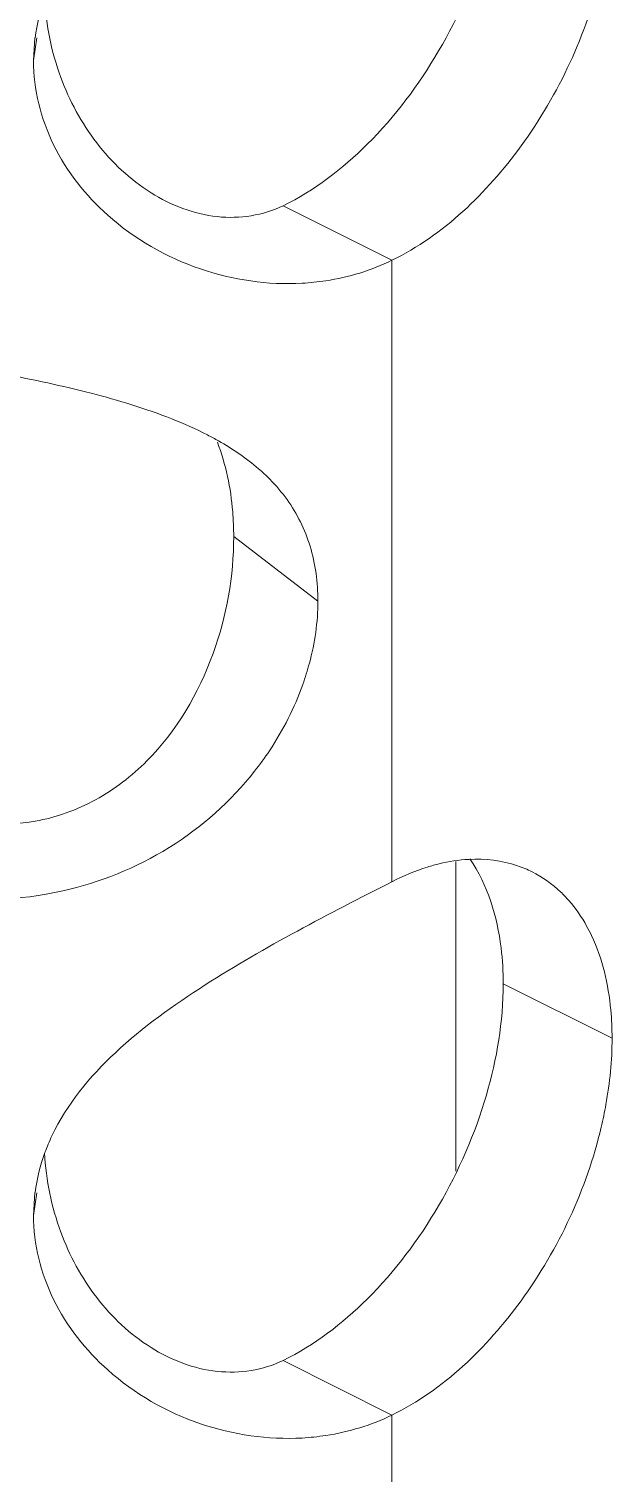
# Model space of a CAD drawing. Header units: millimetres. Extents: x 1177 to 4147, y 93 to 2194.
# Drawn here: x 2702.07 to 2706.04, y 750.76 to 760.61 of the extents above; entities that cross this region are included whole.
import ezdxf

# ---------------------------------------------------------------- set-up
doc = ezdxf.new("R2010")
doc.units = ezdxf.units.MM
doc.header["$LTSCALE"] = 0.1
doc.layers.get('0').update_dxf_attribs({"lineweight": 13})
doc.layers.add('标注', color=251, linetype='Continuous', lineweight=9)

# ---------------------------------------------------------------- blocks, each defined once
blk = doc.blocks.new('02')
for p, q in [((4632.76, 669.54), (4632.76, 675.594)), ((4632.76, 658.29), (4632.76, 664.344))]:
    blk.add_line(p, q)
at = {"layer": '标注'}
for p, q in [((4629.284, 677.762), (4629.27, 677.539)), ((4629.301, 677.76), (4629.27, 677.539)), ((4631.7, 676.125), (4632.76, 675.594)), ((4631.219, 672.902), (4632.039, 672.274)), ((4633.383, 666.719), (4633.383, 669.738)), ((4633.383, 666.719), (4633.383, 669.738)), ((4633.843, 668.544), (4634.903, 668.014)), ((4633.843, 668.544), (4634.903, 668.014)), ((4629.284, 666.512), (4629.27, 666.289)), ((4629.284, 666.512), (4629.27, 666.289)), ((4629.301, 666.51), (4629.27, 666.289)), ((4629.301, 666.51), (4629.27, 666.289)), ((4631.7, 664.875), (4632.76, 664.344)), ((4631.7, 664.875), (4632.76, 664.344))]:
    blk.add_line(p, q, dxfattribs=at)
blk.add_arc((4631.209, 666.234), 1.946, 154.753, 159.9756, dxfattribs=at)
blk.add_arc((4631.209, 666.234), 1.946, 154.753, 159.9756, dxfattribs=at)
for points, knots in [([(4631.7, 676.125), (4632.004, 676.273), (4632.586, 676.722), (4633.258, 677.619), (4633.716, 678.671), (4633.843, 679.429), (4633.843, 679.794)], [0, 0, 0, 0, 0.229092, 0.487552, 0.752826, 1, 1, 1, 1]), ([(4632.76, 675.594), (4633.263, 675.84), (4634.147, 676.699), (4634.654, 677.794), (4634.797, 678.398)], [0, 0, 0, 0, 0.474199, 1, 1, 1, 1]), ([(4629.27, 677.539), (4629.27, 677.258), (4629.414, 676.683), (4629.778, 676.225), (4629.993, 676.033)], [0, 0, 0, 0, 0.492878, 1, 1, 1, 1]), ([(4629.536, 677.375), (4629.62, 677.148), (4629.853, 676.717), (4630.379, 676.22), (4631.037, 675.961), (4631.505, 676.03), (4631.7, 676.125)], [0, 0, 0, 0, 0.26133, 0.51967, 0.766766, 1, 1, 1, 1]), ([(4629.993, 676.033), (4630.252, 675.801), (4630.86, 675.452), (4631.552, 675.352), (4631.885, 675.37)], [0, 0, 0, 0, 0.510314, 1, 1, 1, 1]), ([(4631.885, 675.37), (4631.962, 675.375), (4632.263, 675.406), (4632.559, 675.495), (4632.76, 675.594)], [0, 0, 0, 0, 0.256926, 1, 1, 1, 1]), ([(4630.617, 674.049), (4630.361, 674.15), (4629.819, 674.314), (4628.729, 674.546), (4627.896, 674.667), (4627.348, 674.704)], [0, 0, 0, 0, 0.246985, 0.506558, 1, 1, 1, 1]), ([(4631.072, 673.834), (4631.037, 673.854), (4630.889, 673.934), (4630.735, 674.002), (4630.617, 674.049)], [0, 0, 0, 0, 0.243279, 1, 1, 1, 1]), ([(4631.571, 673.46), (4631.536, 673.496), (4631.383, 673.638), (4631.209, 673.756), (4631.072, 673.834)], [0, 0, 0, 0, 0.242896, 1, 1, 1, 1]), ([(4631.219, 672.902), (4631.219, 672.983), (4631.207, 673.295), (4631.143, 673.606), (4631.06, 673.822)], [0, 0, 0, 0, 0.25883, 1, 1, 1, 1]), ([(4632.039, 672.274), (4632.039, 672.454), (4631.993, 672.806), (4631.837, 673.125), (4631.738, 673.262)], [0, 0, 0, 0, 0.516274, 1, 1, 1, 1]), ([(4628.091, 670.355), (4628.266, 670.248), (4628.66, 670.095), (4629.293, 670.094), (4629.891, 670.31), (4630.554, 670.822), (4631.079, 671.718), (4631.219, 672.517), (4631.219, 672.902)], [0, 0, 0, 0, 0.126239, 0.253462, 0.381711, 0.510421, 0.762592, 1, 1, 1, 1]), ([(4631.892, 671.462), (4631.916, 671.53), (4631.998, 671.793), (4632.039, 672.07), (4632.039, 672.274)], [0, 0, 0, 0, 0.259472, 1, 1, 1, 1]), ([(4631.423, 670.617), (4631.474, 670.681), (4631.663, 670.943), (4631.812, 671.235), (4631.892, 671.462)], [0, 0, 0, 0, 0.253493, 1, 1, 1, 1]), ([(4629.554, 669.45), (4629.917, 669.532), (4630.624, 669.816), (4631.193, 670.324), (4631.423, 670.617)], [0, 0, 0, 0, 0.500039, 1, 1, 1, 1]), ([(4634.124, 669.636), (4634.078, 669.659), (4633.883, 669.741), (4633.666, 669.766), (4633.507, 669.757)], [0, 0, 0, 0, 0.244197, 1, 1, 1, 1]), ([(4634.124, 669.636), (4634.078, 669.659), (4633.883, 669.741), (4633.666, 669.766), (4633.507, 669.757)], [0, 0, 0, 0, 0.244197, 1, 1, 1, 1]), ([(4633.843, 668.544), (4633.843, 668.661), (4633.82, 669.083), (4633.692, 669.509), (4633.519, 669.761)], [0, 0, 0, 0, 0.277223, 1, 1, 1, 1]), ([(4633.843, 668.544), (4633.843, 668.661), (4633.82, 669.083), (4633.692, 669.509), (4633.519, 669.761)], [0, 0, 0, 0, 0.277223, 1, 1, 1, 1]), ([(4633.22, 669.714), (4633.182, 669.705), (4633.024, 669.661), (4632.871, 669.597), (4632.76, 669.54)], [0, 0, 0, 0, 0.240401, 1, 1, 1, 1]), ([(4633.22, 669.714), (4633.182, 669.705), (4633.024, 669.661), (4632.871, 669.597), (4632.76, 669.54)], [0, 0, 0, 0, 0.240401, 1, 1, 1, 1]), ([(4634.483, 669.356), (4634.457, 669.385), (4634.352, 669.495), (4634.225, 669.585), (4634.124, 669.636)], [0, 0, 0, 0, 0.255757, 1, 1, 1, 1]), ([(4634.483, 669.356), (4634.457, 669.385), (4634.352, 669.495), (4634.225, 669.585), (4634.124, 669.636)], [0, 0, 0, 0, 0.255757, 1, 1, 1, 1]), ([(4627.836, 669.508), (4627.973, 669.467), (4628.535, 669.335), (4629.131, 669.355), (4629.554, 669.45)], [0, 0, 0, 0, 0.247904, 1, 1, 1, 1]), ([(4632.76, 669.54), (4632.143, 669.226), (4631.2, 668.739), (4630.058, 667.929), (4629.594, 667.371), (4629.449, 667.064)], [0, 0, 0, 0, 0.495433, 0.757141, 1, 1, 1, 1]), ([(4632.76, 669.54), (4632.143, 669.226), (4631.2, 668.739), (4630.058, 667.929), (4629.594, 667.371), (4629.449, 667.064)], [0, 0, 0, 0, 0.495433, 0.757141, 1, 1, 1, 1]), ([(4634.703, 669.015), (4634.688, 669.046), (4634.627, 669.167), (4634.549, 669.28), (4634.483, 669.356)], [0, 0, 0, 0, 0.259078, 1, 1, 1, 1]), ([(4634.703, 669.015), (4634.688, 669.046), (4634.627, 669.167), (4634.549, 669.28), (4634.483, 669.356)], [0, 0, 0, 0, 0.259078, 1, 1, 1, 1]), ([(4634.903, 668.014), (4634.903, 668.106), (4634.888, 668.447), (4634.81, 668.789), (4634.703, 669.015)], [0, 0, 0, 0, 0.270179, 1, 1, 1, 1]), ([(4634.903, 668.014), (4634.903, 668.106), (4634.888, 668.447), (4634.81, 668.789), (4634.703, 669.015)], [0, 0, 0, 0, 0.270179, 1, 1, 1, 1]), ([(4631.7, 664.875), (4632.004, 665.023), (4632.586, 665.472), (4633.258, 666.369), (4633.716, 667.421), (4633.843, 668.179), (4633.843, 668.544)], [0, 0, 0, 0, 0.229092, 0.487552, 0.752826, 1, 1, 1, 1]), ([(4631.7, 664.875), (4632.004, 665.023), (4632.586, 665.472), (4633.258, 666.369), (4633.716, 667.421), (4633.843, 668.179), (4633.843, 668.544)], [0, 0, 0, 0, 0.229092, 0.487552, 0.752826, 1, 1, 1, 1]), ([(4634.797, 667.148), (4634.814, 667.221), (4634.874, 667.506), (4634.903, 667.798), (4634.903, 668.014)], [0, 0, 0, 0, 0.259711, 1, 1, 1, 1]), ([(4634.797, 667.148), (4634.814, 667.221), (4634.874, 667.506), (4634.903, 667.798), (4634.903, 668.014)], [0, 0, 0, 0, 0.259711, 1, 1, 1, 1]), ([(4632.76, 664.344), (4633.263, 664.59), (4634.147, 665.449), (4634.654, 666.544), (4634.797, 667.148)], [0, 0, 0, 0, 0.474199, 1, 1, 1, 1]), ([(4632.76, 664.344), (4633.263, 664.59), (4634.147, 665.449), (4634.654, 666.544), (4634.797, 667.148)], [0, 0, 0, 0, 0.474199, 1, 1, 1, 1]), ([(4629.27, 666.289), (4629.27, 666.008), (4629.414, 665.433), (4629.778, 664.975), (4629.993, 664.783)], [0, 0, 0, 0, 0.492878, 1, 1, 1, 1]), ([(4629.27, 666.289), (4629.27, 666.008), (4629.414, 665.433), (4629.778, 664.975), (4629.993, 664.783)], [0, 0, 0, 0, 0.492878, 1, 1, 1, 1]), ([(4629.536, 666.125), (4629.62, 665.898), (4629.853, 665.467), (4630.379, 664.97), (4631.037, 664.711), (4631.505, 664.78), (4631.7, 664.875)], [0, 0, 0, 0, 0.26133, 0.51967, 0.766766, 1, 1, 1, 1]), ([(4629.536, 666.125), (4629.62, 665.898), (4629.853, 665.467), (4630.379, 664.97), (4631.037, 664.711), (4631.505, 664.78), (4631.7, 664.875)], [0, 0, 0, 0, 0.26133, 0.51967, 0.766766, 1, 1, 1, 1]), ([(4629.993, 664.783), (4630.252, 664.551), (4630.86, 664.202), (4631.552, 664.102), (4631.885, 664.12)], [0, 0, 0, 0, 0.510314, 1, 1, 1, 1]), ([(4629.993, 664.783), (4630.252, 664.551), (4630.86, 664.202), (4631.552, 664.102), (4631.885, 664.12)], [0, 0, 0, 0, 0.510314, 1, 1, 1, 1]), ([(4631.885, 664.12), (4631.962, 664.125), (4632.263, 664.156), (4632.559, 664.245), (4632.76, 664.344)], [0, 0, 0, 0, 0.256926, 1, 1, 1, 1]), ([(4631.885, 664.12), (4631.962, 664.125), (4632.263, 664.156), (4632.559, 664.245), (4632.76, 664.344)], [0, 0, 0, 0, 0.256926, 1, 1, 1, 1])]:
    blk.add_open_spline(points, degree=3, knots=knots, dxfattribs=at)
for points in [[(4629.381, 678.15), (4629.335, 678.025), (4629.302, 677.894), (4629.285, 677.762)], [(4629.377, 678.145), (4629.391, 677.883), (4629.445, 677.62), (4629.536, 677.375)], [(4631.738, 673.262), (4631.688, 673.332), (4631.632, 673.398), (4631.571, 673.46)], [(4633.507, 669.757), (4633.411, 669.752), (4633.314, 669.737), (4633.22, 669.714)], [(4633.507, 669.757), (4633.411, 669.752), (4633.314, 669.737), (4633.22, 669.714)], [(4629.381, 666.9), (4629.335, 666.775), (4629.302, 666.644), (4629.285, 666.512)], [(4629.381, 666.9), (4629.335, 666.775), (4629.302, 666.644), (4629.285, 666.512)], [(4629.377, 666.895), (4629.391, 666.633), (4629.445, 666.37), (4629.536, 666.125)], [(4629.377, 666.895), (4629.391, 666.633), (4629.445, 666.37), (4629.536, 666.125)]]:
    blk.add_open_spline(points, degree=3, dxfattribs=at)

msp = doc.modelspace()

# ---------------------------------------------------------------- block references
at = {"xscale": 0.7, "yscale": 0.7, "zscale": 0.7}
msp.add_blockref('02', (-538.3909, 286.1124), dxfattribs=at)

doc.saveas('drawing.dxf')
